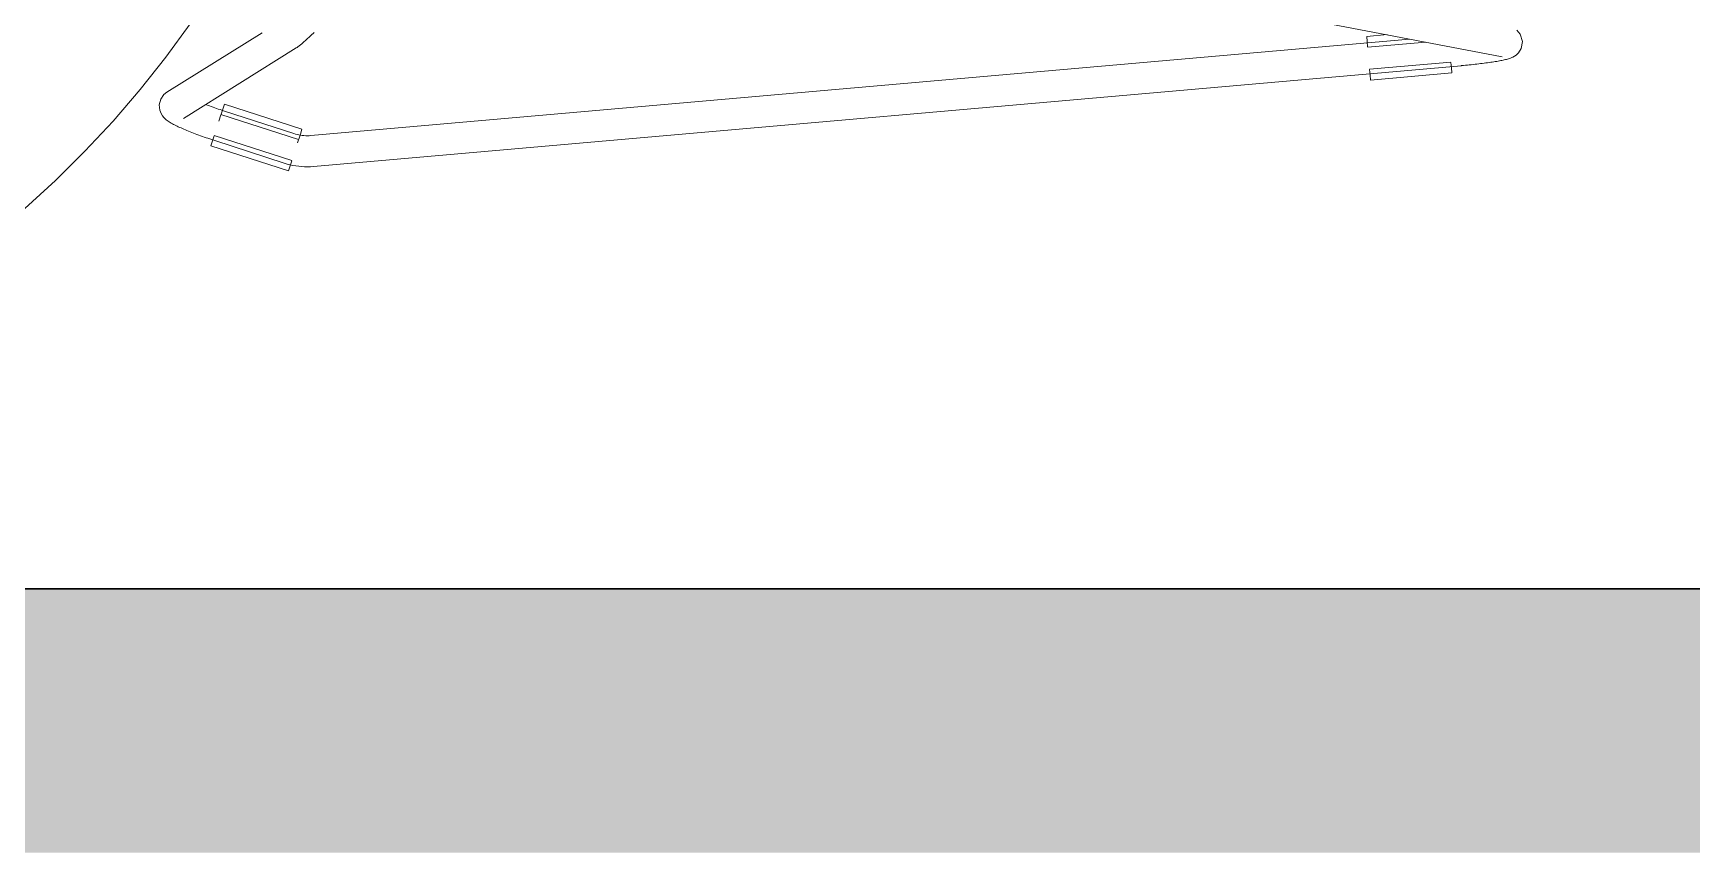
# Model space of a CAD drawing. Header units: millimetres. Extents: x 155927 to 326028, y -36033 to 97293.
# Drawn here: x 228325 to 228966, y 23256 to 23572 of the extents above; entities that cross this region are included whole.
import ezdxf

# ---------------------------------------------------------------- set-up
doc = ezdxf.new("R2010")
doc.units = ezdxf.units.MM
doc.header["$MEASUREMENT"] = 0
for name, color, linetype, lineweight in [('A-WALL-PATT', 7, 'CONTINUOUS', 9), ('I-FURN', 8, 'CONTINUOUS', 9), ('I-WALL', 7, 'CONTINUOUS', 9)]:
    doc.layers.add(name, color=color, linetype=linetype, lineweight=lineweight)

msp = doc.modelspace()

# ---------------------------------------------------------------- hatches: boundary and pattern name
at = {"layer": 'A-WALL-PATT'}
msp.add_hatch(color=256, dxfattribs=at).paths.add_polyline_path([(226452.83, 23255.61), (230738.83, 23255.61), (230738.83, 23357.61), (226452.83, 23357.61)], flags=0)

# ---------------------------------------------------------------- linework, layer by layer
at = {"layer": 'I-FURN'}
for p, q in [((228793.43, 23581.98), (228892.72, 23563.17)), ((228376.5, 23562.96), (228385.94, 23575.88)), ((228899.71, 23571.82), (228898.39, 23573.4)), ((228413.66, 23572.43), (228376.89, 23549.4)), ((228383.26, 23539.23), (228426.85, 23566.53)), ((228426.85, 23566.53), (228427.17, 23566.75)), ((228427.17, 23566.75), (228427.43, 23566.93)), ((228427.43, 23566.93), (228427.66, 23567.1)), ((228427.66, 23567.1), (228427.88, 23567.28)), ((228427.88, 23567.28), (228428.1, 23567.46)), ((228428.1, 23567.46), (228428.33, 23567.65)), ((228428.33, 23567.65), (228428.57, 23567.85)), ((228428.57, 23567.85), (228428.83, 23568.06)), ((228428.83, 23568.06), (228429.09, 23568.29)), ((228429.09, 23568.29), (228429.37, 23568.54)), ((228429.37, 23568.54), (228429.67, 23568.79)), ((228429.67, 23568.79), (228429.97, 23569.07)), ((228429.97, 23569.07), (228430.3, 23569.35)), ((228430.3, 23569.35), (228430.63, 23569.65)), ((228430.63, 23569.65), (228430.98, 23569.97)), ((228430.98, 23569.97), (228431.35, 23570.3)), ((228431.35, 23570.3), (228431.73, 23570.64)), ((228431.73, 23570.64), (228432.12, 23571)), ((228432.12, 23571), (228432.52, 23571.37)), ((228856.85, 23569.97), (228432.5, 23532.69)), ((228432.52, 23571.37), (228432.93, 23571.75)), ((228432.93, 23571.75), (228433.36, 23572.14)), ((228433.36, 23572.14), (228433.79, 23572.54)), ((228848.26, 23571.72), (228840.37, 23571.02)), ((228840.55, 23568.98), (228840.37, 23571.02)), ((228840.73, 23566.92), (228840.55, 23568.98)), ((228840.74, 23566.79), (228863.22, 23568.77)), ((228899.71, 23571.82), (228900.55, 23569.07)), ((228900.55, 23569.07), (228900.06, 23566.31)), ((228366.56, 23550.43), (228376.5, 23562.96)), ((228872.89, 23561.1), (228841.48, 23558.34)), ((228872.9, 23560.98), (228873.08, 23558.92)), ((228880.02, 23559.99), (228879.28, 23559.91)), ((228880.76, 23560.06), (228880.02, 23559.99)), ((228881.5, 23560.14), (228880.76, 23560.06)), ((228882.22, 23560.22), (228881.5, 23560.14)), ((228882.94, 23560.3), (228882.22, 23560.22)), ((228883.65, 23560.38), (228882.94, 23560.3)), ((228884.35, 23560.47), (228883.65, 23560.38)), ((228885.04, 23560.55), (228884.35, 23560.47)), ((228885.71, 23560.64), (228885.04, 23560.55)), ((228886.37, 23560.73), (228885.71, 23560.64)), ((228887.02, 23560.82), (228886.37, 23560.73)), ((228887.66, 23560.91), (228887.02, 23560.82)), ((228888.28, 23561), (228887.66, 23560.91)), ((228888.88, 23561.09), (228888.28, 23561)), ((228889.47, 23561.18), (228888.88, 23561.09)), ((228890.03, 23561.27), (228889.47, 23561.18)), ((228890.59, 23561.37), (228890.03, 23561.27)), ((228891.12, 23561.46), (228890.59, 23561.37)), ((228891.63, 23561.55), (228891.12, 23561.46)), ((228892.13, 23561.65), (228891.63, 23561.55)), ((228892.61, 23561.74), (228892.13, 23561.65)), ((228893.07, 23561.84), (228892.61, 23561.74)), ((228893.51, 23561.94), (228893.07, 23561.84)), ((228893.94, 23562.04), (228893.51, 23561.94)), ((228894.35, 23562.14), (228893.94, 23562.04)), ((228894.75, 23562.25), (228894.35, 23562.14)), ((228895.15, 23562.37), (228894.75, 23562.25)), ((228895.54, 23562.49), (228895.15, 23562.37)), ((228895.95, 23562.63), (228895.54, 23562.49)), ((228896.38, 23562.8), (228895.95, 23562.63)), ((228896.85, 23563.02), (228896.38, 23562.8)), ((228897.41, 23563.32), (228896.85, 23563.02)), ((228898.11, 23563.8), (228897.41, 23563.32)), ((228899.02, 23564.66), (228898.11, 23563.8)), ((228900.06, 23566.31), (228899.02, 23564.66)), ((228433.55, 23520.74), (228876.87, 23559.69)), ((228841.67, 23556.16), (228841.49, 23558.22)), ((228841.85, 23554.11), (228841.67, 23556.16)), ((228873.26, 23556.87), (228841.85, 23554.11)), ((228873.08, 23558.92), (228873.26, 23556.87)), ((228877.03, 23559.7), (228876.87, 23559.69)), ((228877.78, 23559.77), (228877.03, 23559.7)), ((228878.53, 23559.84), (228877.78, 23559.77)), ((228879.28, 23559.91), (228878.53, 23559.84)), ((228356.12, 23538.3), (228366.56, 23550.43)), ((228375.77, 23548.5), (228374.54, 23546.77)), ((228375.77, 23548.5), (228376.89, 23549.4)), ((228374.54, 23546.77), (228373.96, 23544.54)), ((228373.96, 23544.54), (228374.13, 23542.57)), ((228374.13, 23542.57), (228374.65, 23541.19)), ((228374.65, 23541.19), (228375.22, 23540.28)), ((228392.15, 23544.59), (228392.77, 23544.36)), ((228392.77, 23544.36), (228393.41, 23544.12)), ((228393.41, 23544.12), (228394.05, 23543.89)), ((228394.05, 23543.89), (228394.71, 23543.65)), ((228394.71, 23543.65), (228395.38, 23543.42)), ((228395.38, 23543.42), (228396.05, 23543.18)), ((228396.05, 23543.18), (228396.73, 23542.95)), ((228396.73, 23542.95), (228397.41, 23542.72)), ((228397.74, 23540.73), (228396.94, 23538.25)), ((228397.41, 23542.72), (228398.1, 23542.49)), ((228397.77, 23540.83), (228427.78, 23531.14)), ((228397.81, 23540.94), (228398.45, 23542.92)), ((228398.1, 23542.49), (228398.79, 23542.26)), ((228398.45, 23542.92), (228399.08, 23544.87)), ((228398.79, 23542.26), (228399.12, 23542.15)), ((228429.08, 23535.18), (228399.08, 23544.87)), ((228425.94, 23533.44), (228399.12, 23542.15)), ((228345.21, 23526.61), (228356.12, 23538.3)), ((228375.22, 23540.28), (228375.74, 23539.65)), ((228375.74, 23539.65), (228376.2, 23539.18)), ((228376.2, 23539.18), (228376.63, 23538.81)), ((228376.63, 23538.81), (228377.03, 23538.5)), ((228377.03, 23538.5), (228377.42, 23538.22)), ((228377.42, 23538.22), (228377.81, 23537.97)), ((228377.81, 23537.97), (228378.2, 23537.72)), ((228378.2, 23537.72), (228378.6, 23537.49)), ((228378.6, 23537.49), (228379.01, 23537.26)), ((228379.01, 23537.26), (228379.44, 23537.03)), ((228379.44, 23537.03), (228379.88, 23536.8)), ((228379.88, 23536.8), (228380.33, 23536.57)), ((228380.33, 23536.57), (228380.81, 23536.34)), ((228380.81, 23536.34), (228381.3, 23536.11)), ((228381.3, 23536.11), (228381.81, 23535.87)), ((228381.81, 23535.87), (228382.34, 23535.63)), ((228382.34, 23535.63), (228382.88, 23535.39)), ((228382.88, 23535.39), (228383.44, 23535.15)), ((228383.44, 23535.15), (228384.02, 23534.91)), ((228384.02, 23534.91), (228384.62, 23534.66)), ((228384.62, 23534.66), (228385.23, 23534.41)), ((228385.23, 23534.41), (228385.85, 23534.16)), ((228429.08, 23535.18), (228428.45, 23533.23)), ((228385.85, 23534.16), (228386.49, 23533.91)), ((228386.49, 23533.91), (228387.15, 23533.66)), ((228387.15, 23533.66), (228387.81, 23533.4)), ((228387.81, 23533.4), (228388.49, 23533.15)), ((228388.49, 23533.15), (228389.18, 23532.89)), ((228389.18, 23532.89), (228389.88, 23532.64)), ((228389.88, 23532.64), (228390.58, 23532.38)), ((228390.58, 23532.38), (228391.3, 23532.13)), ((228391.3, 23532.13), (228392.02, 23531.88)), ((228392.02, 23531.88), (228392.75, 23531.63)), ((228392.75, 23531.63), (228393.48, 23531.38)), ((228393.48, 23531.38), (228394.22, 23531.13)), ((228393.86, 23528.71), (228394.49, 23530.67)), ((228423.87, 23519.03), (228393.86, 23528.71)), ((228394.22, 23531.13), (228394.96, 23530.89)), ((228394.49, 23530.67), (228395.13, 23532.64)), ((228394.96, 23530.89), (228395.42, 23530.74)), ((228425.17, 23523.07), (228395.16, 23532.76)), ((228395.42, 23530.74), (228422.23, 23522.02)), ((228425.96, 23533.43), (228425.94, 23533.44)), ((228426.6, 23533.24), (228425.96, 23533.43)), ((228427.24, 23533.07), (228426.6, 23533.24)), ((228427.89, 23532.93), (228427.24, 23533.07)), ((228427.74, 23531.04), (228427.37, 23529.88)), ((228428.45, 23533.23), (228427.81, 23531.26)), ((228428.54, 23532.82), (228427.89, 23532.93)), ((228429.19, 23532.73), (228428.54, 23532.82)), ((228429.85, 23532.67), (228429.19, 23532.73)), ((228430.51, 23532.64), (228429.85, 23532.67)), ((228431.18, 23532.63), (228430.51, 23532.64)), ((228431.84, 23532.65), (228431.18, 23532.63)), ((228432.5, 23532.69), (228431.84, 23532.65)), ((228333.83, 23515.35), (228345.21, 23526.61)), ((228422.23, 23522.02), (228423.33, 23521.69)), ((228423.33, 23521.69), (228424.43, 23521.41)), ((228425.13, 23522.95), (228424.5, 23520.98)), ((228322.02, 23504.57), (228333.83, 23515.35)), ((228424.5, 23520.98), (228423.87, 23519.03)), ((228424.43, 23521.41), (228425.55, 23521.16)), ((228425.55, 23521.16), (228426.67, 23520.97)), ((228426.67, 23520.97), (228427.8, 23520.81)), ((228427.8, 23520.81), (228428.94, 23520.71)), ((228428.94, 23520.71), (228430.08, 23520.64)), ((228430.08, 23520.64), (228431.22, 23520.63)), ((228431.22, 23520.63), (228432.37, 23520.66)), ((228432.37, 23520.66), (228433.5, 23520.73)), ((228433.5, 23520.73), (228433.55, 23520.74))]:
    msp.add_line(p, q, dxfattribs=at)
at = {"layer": 'I-WALL', "lineweight": 30}
msp.add_line((230738.83, 23357.61), (226452.83, 23357.61), dxfattribs=at)

doc.saveas('drawing.dxf')
